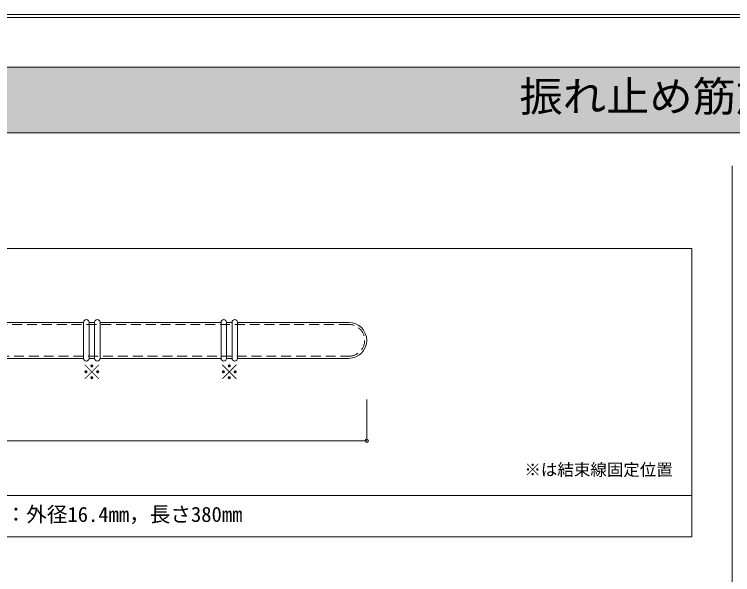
# Model space of a CAD drawing. Units: millimetres on the paper, enlarged 8 times, with parts at other scales. Extents: x -1603 to 1603, y -1111 to 1111.
# Drawn here: x -697 to 0, y 567 to 1111 of the extents above; entities that cross this region are included whole.
import ezdxf
from ezdxf.enums import TextEntityAlignment as Align

# ---------------------------------------------------------------- set-up
doc = ezdxf.new("R2010")
doc.units = ezdxf.units.MM
doc.header["$LTSCALE"] = 8
doc.header["$PDMODE"] = 32
doc.header["$PDSIZE"] = 3.2
doc.linetypes.add('DASHED1', pattern=[1.8, 1.2, -0.6])
for name, color, linetype, lineweight in [('0-0_', 7, 'Continuous', 9), ('1-0_', 7, 'Continuous', 9), ('2-0_通り芯', 2, 'Continuous', 9)]:
    doc.layers.add(name, color=color, linetype=linetype, lineweight=lineweight)
doc.styles.add('ＭＳ ゴシック', font='')
doc.styles.get('ＭＳ ゴシック').set_extended_font_data('MS Gothic')

msp = doc.modelspace()

# ---------------------------------------------------------------- linework, layer by layer
at = {"layer": '0-0_'}
msp.add_line((-1600, 1108), (1600, 1108), dxfattribs=at)
msp.add_lwpolyline([(1603.2, 1111.2), (-1603.2, 1111.2), (-1603.2, -1111.2)], dxfattribs=at)
at = {"layer": '1-0_'}
for p, q in [((1552, 1060), (-1552, 1060)), ((-1552, 996), (1552, 996)), ((-0.8, -944), (-0.8, 964)), ((-1520, 884), (-40, 884)), ((-40, 884), (-40, 604)), ((-1520, 644), (-40, 644)), ((-1520, 604), (-40, 604))]:
    msp.add_line(p, q, dxfattribs=at)
at = {"layer": '1-0_', "color": 9}
msp.add_solid([(-1552, 996), (1552, 996), (-1552, 1060), (1552, 1060)], dxfattribs=at)
at = {"layer": '2-0_通り芯'}
for p, q in [((-630, 812.133), (-1172.667, 812.133)), ((-630, 777.2), (-630, 812.133)), ((-619.333, 812.133), (-624.667, 812.133)), ((-624.667, 777.2), (-624.667, 812.133)), ((-619.333, 777.2), (-619.333, 812.133)), ((-614, 777.2), (-614, 812.133)), ((-496.667, 812.133), (-614, 812.133)), ((-496.667, 777.2), (-496.667, 812.133)), ((-486, 812.133), (-491.333, 812.133)), ((-491.333, 777.2), (-491.333, 812.133)), ((-480.667, 777.2), (-480.667, 812.133)), ((-372.8, 812.133), (-480.667, 812.133)), ((-1172.667, 777.2), (-630, 777.2)), ((-624.667, 777.2), (-619.333, 777.2)), ((-614, 777.2), (-496.667, 777.2)), ((-480.667, 777.2), (-372.8, 777.2))]:
    msp.add_line(p, q, dxfattribs=at)
at = {"layer": '2-0_通り芯', "linetype": 'DASHED1'}
for p, q in [((-372.8, 810.133), (-1172.667, 810.133)), ((-1172.667, 779.2), (-372.8, 779.2))]:
    msp.add_line(p, q, dxfattribs=at)
at = {"layer": '2-0_通り芯', "color": 7}
for p, q in [((-355.333, 697.2), (-355.333, 737.2)), ((-1172.667, 697.2), (-355.333, 697.2))]:
    msp.add_line(p, q, dxfattribs=at)
at = {"layer": '2-0_通り芯'}
msp.add_lwpolyline([(-491.333, 777.2), (-486, 777.2), (-486, 812.133)], dxfattribs=at)
for centre, radius, start, end in [((-627.333, 812.133), 2.667, 90, 180), ((-627.333, 812.133), 2.667, 0, 90), ((-616.667, 812.133), 2.667, 90, 180), ((-616.667, 812.133), 2.667, 0, 90), ((-494, 812.133), 2.667, 90, 180), ((-494, 812.133), 2.667, 0, 90), ((-483.333, 812.133), 2.667, 90, 180), ((-483.333, 812.133), 2.667, 0, 90), ((-372.8, 794.667), 17.467, 270, 90), ((-627.333, 777.2), 2.667, 180, 270), ((-627.333, 777.2), 2.667, 270, 0), ((-616.667, 777.2), 2.667, 180, 270), ((-616.667, 777.2), 2.667, 270, 0), ((-494, 777.2), 2.667, 180, 270), ((-494, 777.2), 2.667, 270, 0), ((-483.333, 777.2), 2.667, 180, 270), ((-483.333, 777.2), 2.667, 270, 0)]:
    msp.add_arc(centre, radius, start, end, dxfattribs=at)
at = {"layer": '2-0_通り芯', "linetype": 'DASHED1'}
msp.add_arc((-372.8, 794.667), 15.467, 270, 90, dxfattribs=at)
at = {"layer": '2-0_通り芯'}
msp.add_point((-355.333, 697.2), dxfattribs=at)

# ---------------------------------------------------------------- texts
at = {"layer": '1-0_', "style": 'ＭＳ ゴシック', "width": 1.05}
msp.add_text('振れ止め筋施工標準図', height=29.33, dxfattribs=at).set_placement((-207.2, 1008), align=Align.BOTTOM_LEFT)
at = {"layer": '1-0_', "style": 'ＭＳ ゴシック'}
msp.add_text('D10用：外径13.1mm，長さ306.5mm / D13用：外径16.4mm，長さ380mm', height=14.66, dxfattribs=at).set_placement((-1085, 614), align=Align.BOTTOM_LEFT)
at = {"layer": '2-0_通り芯', "color": 7, "style": 'ＭＳ ゴシック'}
for s, height, p in [('※', 14.66, (-632, 752.133)), ('※', 14.66, (-498.667, 752.133)), ('※は結束線固定位置', 11.73, (-202.4, 659.733))]:
    msp.add_text(s, height=height, dxfattribs=at).set_placement(p, align=Align.BOTTOM_LEFT)

doc.saveas('drawing.dxf')
